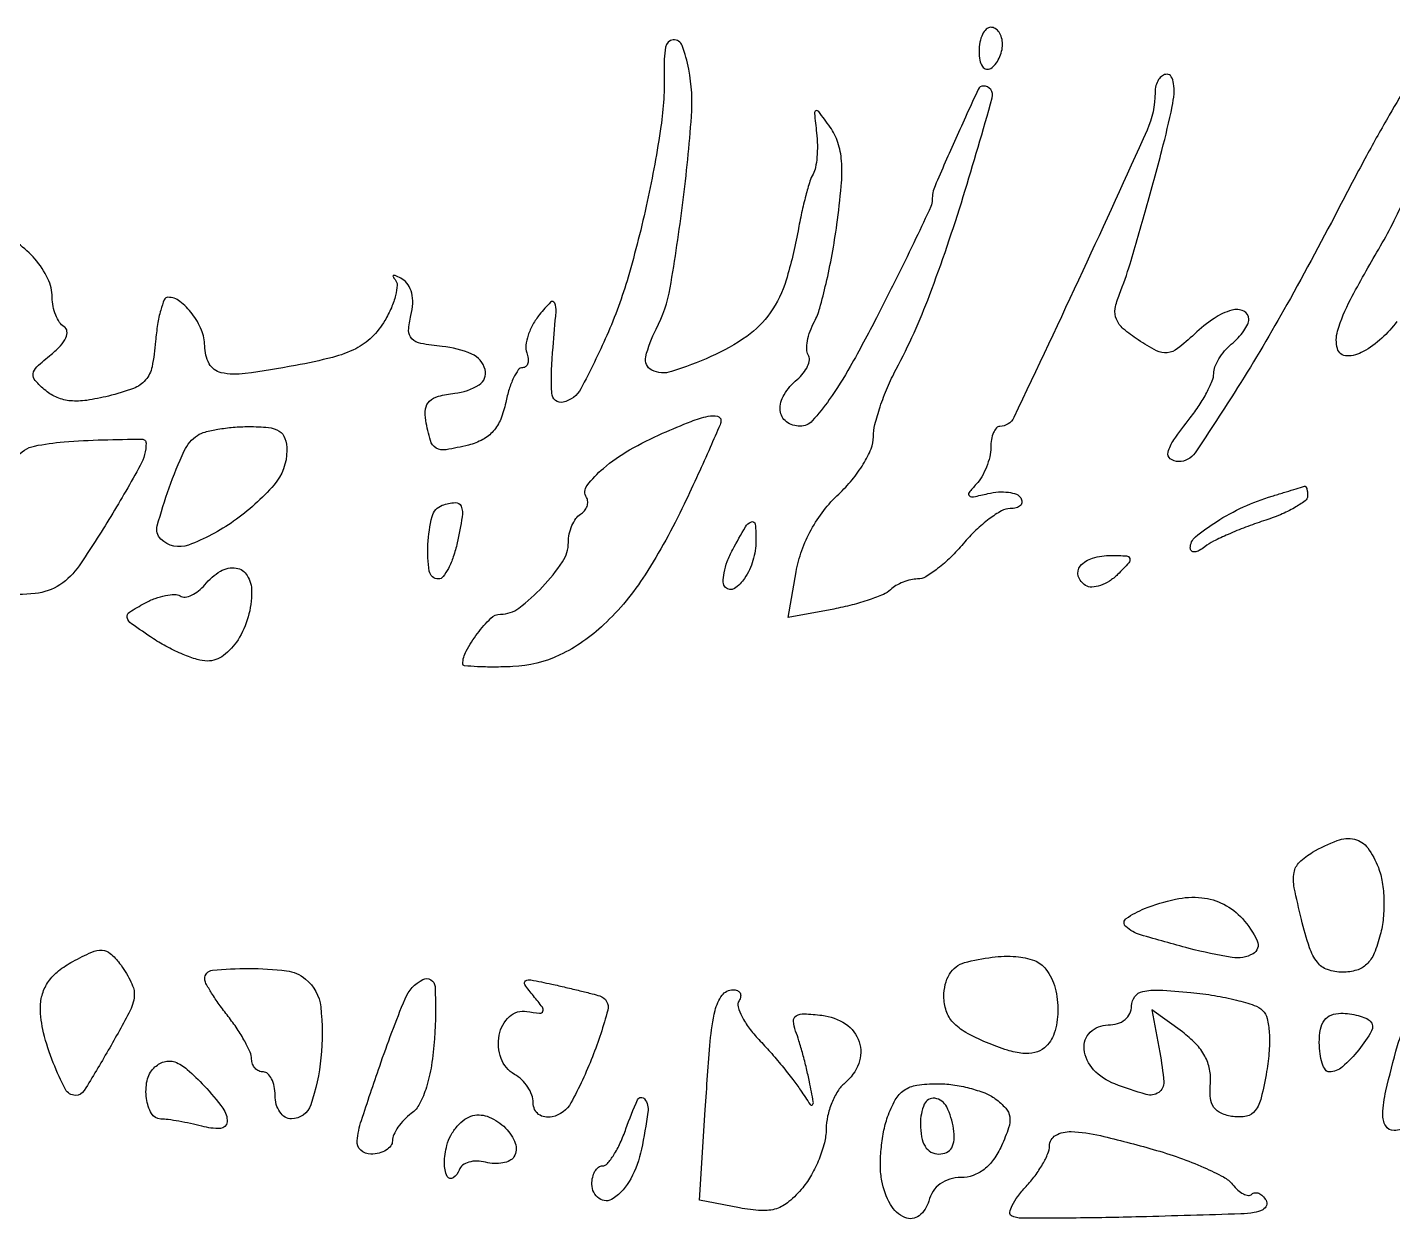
# Model space of a CAD drawing. Extents: x 0 to 1938, y 0 to 2000.
# Drawn here: x 1678.9 to 1795.3, y 311.5 to 413 of the extents above; entities that cross this region are included whole.
import ezdxf

# ---------------------------------------------------------------- set-up
doc = ezdxf.new("R2010")
doc.units = 0

msp = doc.modelspace()

# ---------------------------------------------------------------- linework, layer by layer
for points in [[(1760, 410.940983, 0.047867), (1760.071541, 410.195401, 0.104212), (1760.29375, 409.66835, 0.181468), (1760.621877, 409.441401, 0.202618), (1761, 409.5, 0.08825), (1761.382836, 409.842344, 0.053305), (1761.70625, 410.359775, 0.051278), (1761.925833, 410.961978, 0.061875), (1762, 411.559017, 0.067639), (1761.925146, 412.109818, 0.08433), (1761.70625, 412.576711, 0.09965), (1761.38134, 412.888931, 0.142666), (1761, 413, 0.195654), (1760.618015, 412.844577, 0.086673), (1760.29375, 412.395164, 0.066561), (1760.073608, 411.729059, 0.0466)], [(1738, 379.502668, -0.102332), (1737.926271, 379.146196, -0.001556), (1737.078455, 377.200974, -0.004113), (1736.065132, 374.946172, -0.0027), (1734.862825, 372.365493, -0.032121), (1731.539071, 366.361662, -0.060782), (1728.018288, 362.106541, -0.077712), (1724.265353, 359.522291, -0.102984), (1720.25, 358.528283, -0.008402), (1718.620404, 358.494668, -0.014005), (1717.248437, 358.527857, -0.007642), (1716.135536, 358.603067, -0.390176), (1716, 358.750311, -0.125787), (1716.284282, 359.862442, -0.037017), (1717.248759, 361.352289, -0.034787), (1718.387822, 362.656078, -0.198336), (1719.220733, 363, 0.163387), (1720.780522, 363.523678, 0.041478), (1722.797087, 365.330999, 0.041825), (1724.49761, 367.461832, 0.148567), (1725, 369.115297, -0.05202), (1725.075359, 369.837666, -0.048402), (1725.298542, 370.547516, -0.051845), (1725.626833, 371.141445, -0.102526), (1726.016312, 371.510081, 0.076912), (1726.367448, 371.810124, 0.089777), (1726.589343, 372.187881, 0.100767), (1726.649538, 372.583032, 0.126644), (1726.539893, 372.935451, -0.310277), (1726.5891, 373.956765, -0.054958), (1727.981579, 375.422822, -0.043994), (1730.219766, 376.998474, -0.029061), (1733.029753, 378.416525, -0.008491), (1735.460994, 379.422356, -0.040057), (1736.904304, 379.861272, -0.102562), (1737.697884, 379.869794, -0.358561)], [(1701, 376.954545, -0.180609), (1699.906021, 374.024761, -0.0609), (1696.466964, 370.919645, -0.06414), (1692.61654, 368.892211, -0.293506), (1690.26163, 369.405037, -0.268563), (1689.960111, 370.535499, -0.019129), (1690.967852, 373.766412, -0.023367), (1692.248072, 376.904757, -0.138801), (1693.390929, 378.234687, -0.082422), (1694.02809, 378.519681, -0.021437), (1695.128898, 378.758058, -0.0212), (1696.424435, 378.92479, -0.020225), (1697.75, 378.984687, -0.025762), (1699.429272, 378.906038, -0.11552), (1700.354649, 378.590795, -0.175419), (1700.836145, 377.976932, -0.079626)], [(1689, 377.582162, -0.126223), (1688.511121, 375.676454, -0.011065), (1685.994146, 371.324651, -0.012374), (1683.291189, 367.119177, -0.099013), (1681.657201, 365.511045, -0.118241), (1679.546882, 364.753486, -0.059719), (1676.704266, 364.782011, -0.064978), (1674.26761, 365.427877, -0.30439), (1673.5, 366.571947, -0.099522), (1674.019984, 369.158489, -0.027977), (1675.830206, 372.880065, -0.024003), (1677.973836, 376.324764, -0.194541), (1679.496772, 377.326605, -0.029362), (1682.006918, 377.677456, -0.013321), (1685.321055, 377.855018, -0.005004), (1688.668372, 377.911519, -0.416227)], [(1788, 373.077552, -0.237248), (1787.784562, 372.649073, -0.030612), (1786.898438, 372.07126, -0.030392), (1785.686554, 371.477073, -0.020875), (1784.25, 370.947229, 0.012741), (1782.722669, 370.411957, 0.012986), (1781.234375, 369.802732, 0.012846), (1779.970533, 369.207434, 0.051294), (1779.25, 368.747232, -0.04213), (1778.76985, 368.428052, -0.104001), (1778.367188, 368.305604, -0.207731), (1778.109581, 368.391453, -0.213006), (1778, 368.637008, -0.223401), (1778.444622, 369.582465, -0.031556), (1780.232029, 370.881693, -0.033571), (1782.532466, 372.133445, -0.034076), (1784.968472, 373.058959, 0.000336), (1785.956566, 373.35989, 0.000486), (1786.829801, 373.62741, 0.000248), (1787.570324, 373.855461, 0.007978), (1787.75, 373.914047, -0.346849), (1787.845841, 373.880513, -0.069128), (1787.926563, 373.703782, -0.046891), (1787.982083, 373.425177, -0.025753)], [(1715.515705, 369.071506, -0.026879), (1715.19018, 367.895066, -0.038846), (1714.768848, 366.902255, -0.044005), (1714.319641, 366.196711, -0.233059), (1713.920545, 366, -0.369387), (1713.141928, 366.66611, -0.052009), (1713.024252, 368.948621, -0.048748), (1713.383088, 371.325578, -0.250161), (1714.25, 372.279762, -0.066756), (1715.346442, 372.513129, -0.329012), (1715.850426, 372.197637, -0.1362), (1715.945562, 371.2952, -0.012626)], [(1740.984687, 369.25, -0.071216), (1740.730637, 367.579699, -0.071741), (1740.018337, 366.05232, -0.108487), (1739.142549, 365.194455, -0.349335), (1738.3862, 365.280467, -0.195858), (1738.198024, 365.727314, -0.050118), (1738.26869, 366.524698, -0.04338), (1738.541863, 367.491961, -0.032372), (1739.000806, 368.501507, -0.008798), (1740.080379, 370.436096, -0.17254), (1740.593299, 370.870312, -0.493599), (1740.921796, 370.666072, -0.026573)], [(1771.810247, 366.381676, -0.052475), (1771.108683, 365.813717, -0.061861), (1770.340575, 365.440664, -0.072392), (1769.624896, 365.307453, -0.149363), (1769.079649, 365.450774, -0.178982), (1768.456925, 366.248181, -0.260505), (1768.630926, 367.102665, -0.145937), (1769.678649, 367.774814, -0.070258), (1771.273303, 368, -0.013635), (1772.564546, 367.964781, -0.308213), (1772.845624, 367.75, -0.271446), (1772.767636, 367.38367, -0.011381)], [(1698, 364.934259, -0.06777), (1697.703943, 362.760014, -0.074544), (1696.838649, 360.819667, -0.087791), (1695.599558, 359.471937, -0.165507), (1694.214816, 359.006589, -0.073398), (1693.361627, 359.135864, -0.023952), (1692.160199, 359.567358, -0.023285), (1690.853712, 360.181246, -0.024266), (1689.628416, 360.906336, -0.007643), (1687.751943, 362.185013, -0.182453), (1687.399775, 362.703746, -0.317712), (1687.585988, 363.170282, -0.021099), (1688.899083, 363.945991, -0.033485), (1689.782762, 364.345345, -0.03928), (1690.666443, 364.59848, -0.043159), (1691.429025, 364.685947, -0.14641), (1691.90736, 364.557255, 0.169082), (1692.33045, 364.463275, 0.07755), (1692.881993, 364.616637, 0.063573), (1693.47227, 364.980958, 0.049571), (1694.009138, 365.51101, -0.083664), (1695.343843, 366.660861, -0.173644), (1696.673299, 366.930819, -0.227365), (1697.630071, 366.289301, -0.134048)], [(1794.031722, 341.416564, -0.051375), (1794.364456, 340.169112, -0.032484), (1794.504517, 338.668347, -0.031686), (1794.449422, 337.105579, -0.038759), (1794.193404, 335.666564, -0.034338), (1793.67197, 334.104591, -0.100645), (1793.042419, 333.167305, -0.125805), (1792.187988, 332.668484, -0.069645), (1790.984262, 332.5, -0.083496), (1789.702781, 332.715499, -0.144779), (1788.831695, 333.338387, -0.086987), (1788.167418, 334.586992, -0.017778), (1787.473964, 337, -0.011938), (1786.870623, 339.692863, -0.090657), (1786.850268, 340.987994, -0.160042), (1787.309786, 341.865287, -0.060349), (1788.426134, 342.714565, -0.041921), (1790.532207, 343.721569, -0.148518), (1792.010115, 343.821237, -0.179637), (1793.124191, 343.086498, -0.067342)], [(1782.442974, 337.063013, -0.074809), (1783.707586, 335.158763, -0.393418), (1783.355065, 334.068608, -0.168448), (1781.560924, 333.752055, -0.024704), (1777.893913, 334.527985, -0.007068), (1773.770304, 335.67836, -0.111269), (1772.502653, 336.383806, -0.48391), (1772.54406, 337.072701, -0.057278), (1774.104816, 337.915131, -0.042452), (1776.745889, 338.71957, -0.078322), (1778.982033, 338.841522, -0.094232), (1780.862023, 338.281019, -0.089632)], [(1688, 330.695025, -0.121028), (1687.640206, 329.230382, -0.010535), (1685.778395, 325.845213, -0.006989), (1683.738519, 322.425781, -0.260391), (1682.976374, 322, -0.278271), (1682.133856, 322.508253, -0.027026), (1681.095394, 324.765785, -0.033041), (1680.267726, 327.340383, -0.061322), (1680, 329.515116, -0.075861), (1680.175663, 330.666248, -0.078118), (1680.686235, 331.699937, -0.069995), (1681.545148, 332.613707, -0.046131), (1682.75, 333.410641, -0.01794), (1684.366529, 334.204112, -0.11556), (1685.253829, 334.375054, -0.170151), (1685.953159, 334.098283, -0.050983), (1686.75, 333.251448, -0.024517), (1687.228426, 332.558236, -0.025076), (1687.632812, 331.826595, -0.025831), (1687.917668, 331.158681, -0.088096)], [(1765.700636, 332.75, -0.097812), (1766.478501, 331.150302, -0.06932), (1766.716458, 329.162994, -0.072728), (1766.406652, 327.296077, -0.143071), (1765.571854, 326.059634, -0.114929), (1764.760323, 325.653643, -0.081512), (1763.741158, 325.579778, -0.055469), (1762.415592, 325.850056, -0.020957), (1760.639027, 326.506357, -0.0283), (1758.867337, 327.367354, -0.079), (1757.784497, 328.219303, -0.106165), (1757.201916, 329.20239, -0.081033), (1757, 330.440096, -0.059503), (1757.121233, 331.455199, -0.07759), (1757.478666, 332.318358, -0.087571), (1758.038581, 332.953965, -0.104963), (1758.75, 333.310674, -0.031181), (1761.124813, 333.775454, -0.052904), (1763.147395, 333.826471, -0.068018), (1764.711749, 333.482696, -0.143742)], [(1702.601551, 331.91572, -0.194062), (1703.885266, 329.536084, -0.053359), (1703.90583, 325.196194, -0.055582), (1703.039915, 321.191167, -0.322208), (1701.383369, 320, -0.143115), (1700.855833, 320.154154, -0.099595), (1700.406365, 320.5875, -0.084175), (1700.103532, 321.23551, -0.067406), (1700, 322, 0.048028), (1699.926307, 322.765418, 0.068025), (1699.70625, 323.4125, 0.088204), (1699.381882, 323.848523, 0.191087), (1699, 324, -0.108426), (1698.618484, 324.083717, -0.099692), (1698.29375, 324.320855, -0.095483), (1698.076, 324.675267, -0.090382), (1698, 325.092271, 0.104532), (1697.877579, 325.671437, 0.021604), (1697.4125, 326.610572, 0.021832), (1696.765618, 327.673581, 0.019049), (1696, 328.727129, -0.01168), (1695.234038, 329.749141, -0.015419), (1694.5875, 330.716929, -0.012811), (1694.100094, 331.544029, -0.127405), (1694, 331.930472, -0.385354), (1694.663231, 332.663228, -0.025316), (1697.762916, 332.814942, -0.02936), (1700.959191, 332.621594, -0.144392)], [(1713.583644, 326.817198, -0.021609), (1713.326396, 324.553694, -0.036135), (1712.892352, 322.6883, -0.044081), (1712.315188, 321.280024, -0.116108), (1711.610246, 320.456955, 0.041769), (1710.994154, 319.922178, 0.04131), (1710.47301, 319.290584, 0.044485), (1710.113565, 318.660453, 0.107785), (1710, 318.139757, -0.158345), (1709.85879, 317.705042, -0.09708), (1709.460632, 317.334804, -0.078936), (1708.866023, 317.084822, -0.060181), (1708.163853, 317, -0.185754), (1707.294306, 317.334589, -0.238322), (1706.990038, 318.123181, -0.054151), (1707.357979, 319.86762, -0.004002), (1708.913853, 324.499302, -0.014121), (1711.073429, 330.231133, -0.182358), (1712.603617, 331.875941, -0.540432), (1713.628886, 331.274937, -0.029912)], [(1727.676042, 330.476242, -0.403618), (1728.35235, 329.264488, -0.029601), (1727.046748, 325.289705, -0.030036), (1725.217619, 321.369937, -0.222347), (1723.603378, 320.176676, -0.08958), (1722.977992, 320.163978, -0.121653), (1722.460033, 320.383271, -0.127937), (1722.121058, 320.807903, -0.105185), (1722, 321.376986, 0.089627), (1721.882776, 322.02569, 0.056329), (1721.5328, 322.714511, 0.054278), (1721.017839, 323.337083, 0.065358), (1720.409532, 323.79069, -0.180715), (1719.254923, 325.153118, -0.134844), (1719.101355, 327.133777, -0.156877), (1719.969808, 328.716283, -0.236801), (1721.446223, 329.161103, 0.015969), (1722.548826, 329.005197, 0.327589), (1722.823071, 329.163904, 0.270348), (1722.783259, 329.508465, 0.012405), (1722.021591, 330.473984, -0.019901), (1721.285874, 331.435916, -0.425632), (1721.347414, 331.753025, -0.193102), (1721.809063, 331.843147, -0.007202), (1723.575368, 331.479359, -0.002806), (1724.781319, 331.205711, -0.002791), (1725.986352, 330.918052, -0.002734), (1727.03691, 330.654966, -0.010913)], [(1739.539905, 330.064567, 0.210789), (1739.467848, 329.546033, 0.048798), (1739.798152, 328.706746, 0.042205), (1740.40431, 327.733034, 0.030453), (1741.230888, 326.755784, -0.010539), (1742.193816, 325.705154, -0.00789), (1743.211302, 324.509373, -0.007983), (1744.134018, 323.352491, -0.018027), (1744.786311, 322.441217, 0.004803), (1745.607206, 321.22785, 0.46034), (1745.792412, 321.208605, 0.254561), (1745.871266, 321.452281, 0.003014), (1745.540576, 323.157099, 0.009424), (1745.289917, 324.296891, 0.00736), (1744.976279, 325.525001, 0.007451), (1744.650243, 326.660279, 0.017964), (1744.366693, 327.486797, -0.07246), (1744.178442, 328.321801, -0.284563), (1744.41051, 328.770411, -0.145297), (1745.094158, 328.945235, -0.018869), (1746.612428, 328.829697, -0.119923), (1748.621463, 328.090892, -0.165749), (1749.776855, 326.574784, -0.172354), (1749.742123, 324.715694, -0.130238), (1748.548257, 323.04005, 0.080326), (1747.952434, 322.357643, 0.043355), (1747.445028, 321.360717, 0.041757), (1747.093755, 320.227864, 0.051182), (1746.966731, 319.127555, -0.058992), (1746.812178, 317.950048, -0.033259), (1746.365402, 316.578235, -0.032728), (1745.722011, 315.235274, -0.045627), (1744.966374, 314.138776, -0.041457), (1743.794131, 312.947761, -0.100715), (1742.722803, 312.348896, -0.0925), (1741.445266, 312.189024, -0.031376), (1739.579059, 312.419191), (1736.15883, 313.060829), (1736.66124, 320.780415, -0.00444), (1737.092313, 326.605318, -0.036214), (1737.504639, 329.241603, -0.102718), (1738.100212, 330.532505, -0.237789), (1739.027632, 331, -0.09576), (1739.399192, 330.92818, -0.17369), (1739.627903, 330.725217, -0.171956), (1739.677055, 330.421495, -0.093631)], [(1784.162963, 329.237037, -0.138775), (1784.549732, 328.544951, -0.041975), (1784.731238, 327.34333, -0.035596), (1784.723343, 325.809168, -0.022769), (1784.50661, 324.039124, -0.017104), (1784.046478, 321.787415, -0.101006), (1783.539528, 320.702448, -0.183764), (1782.800452, 320.229883, -0.086963), (1781.65251, 320.193224, -0.064179), (1780.633725, 320.474906, -0.143261), (1780.01566, 320.97729, -0.127418), (1779.723241, 321.77782, -0.04587), (1779.717034, 323, 0.070775), (1779.649949, 324.224782, 0.075474), (1779.242151, 325.353518, 0.067664), (1778.471419, 326.405106, 0.043234), (1777.327197, 327.402164), (1774.720326, 329.304329), (1775.405476, 325.652164, -0.026304), (1775.738407, 323.160847, -0.26664), (1775.309198, 322.251278, -0.227038), (1774.242494, 322.07669, -0.019764), (1771.5651, 322.975249, -0.115122), (1769.764819, 324.187315, -0.160613), (1768.960549, 325.938679, -0.232105), (1769.478144, 327.382848, -0.195049), (1771, 328, 0.071799), (1771.801698, 328.115718, 0.099397), (1772.442729, 328.453404, 0.111681), (1772.853588, 328.976961, 0.111187), (1773, 329.627229, -0.164597), (1773.267322, 330.417278, -0.175881), (1773.952539, 330.856539, -0.068898), (1775.325385, 330.972516, -0.010624), (1778.058863, 330.768366, -0.016985), (1780.072334, 330.505622, -0.02052), (1781.938724, 330.118025, -0.019617), (1783.461299, 329.671904, -0.115799)], [(1793.335515, 328.331152, -0.335065), (1793.452408, 327.494289, -0.04265), (1792.369603, 325.887826, -0.043007), (1790.963898, 324.421498, -0.18211), (1789.845012, 324, -0.252826), (1789.520404, 324.175347, -0.063661), (1789.248222, 324.734375, -0.049459), (1789.061508, 325.542314, -0.03208), (1789, 326.5, -0.045244), (1789.103739, 327.644075, -0.113457), (1789.433333, 328.409091, -0.143714), (1790.005391, 328.8463, -0.092034), (1790.833333, 329, -0.03281), (1791.584252, 328.950672, -0.032513), (1792.324599, 328.803526, -0.034309), (1792.952655, 328.588548, -0.097057)], [(1798, 325.081787, -0.030613), (1797.839217, 322.458171, -0.071419), (1797.324972, 320.563332, -0.111894), (1796.489197, 319.418168, -0.181316), (1795.373959, 319, -0.263703), (1794.658727, 319.40541, -0.145754), (1794.402693, 320.408156, -0.048839), (1794.676303, 322.391618, -0.007516), (1795.660333, 326.25, -0.079455), (1796.311982, 327.696298, -0.379829), (1797.115403, 327.912524, -0.229197), (1797.798445, 327.027132, -0.051666)], [(1693.961045, 322.811439, -0.026828), (1695.555361, 320.904635, -0.177835), (1695.905208, 319.735466, -0.388531), (1695.333714, 319.183084, -0.072394), (1693.75, 319.369714, 0.011611), (1692.796895, 319.601557, 0.010252), (1691.79375, 319.799577, 0.010353), (1690.88225, 319.940775, 0.030524), (1690.25, 319.986345, -0.267874), (1689.465554, 320.450596, -0.095176), (1689.035941, 321.733338, -0.082921), (1689.084456, 323.245642, -0.148034), (1689.666667, 324.333333, -0.119203), (1690.534267, 324.863013, -0.164308), (1691.440361, 324.849532, -0.095661), (1692.514063, 324.21852, -0.024682)], [(1761.382816, 321.709346, -0.051366), (1762.273178, 320.906085, -0.151712), (1762.614998, 320.166649, -0.116119), (1762.522528, 319.238661, -0.024256), (1761.91343, 317.709346, -0.048304), (1761.240216, 316.544541, -0.071499), (1760.425956, 315.693552, -0.080966), (1759.489593, 315.17822, -0.085592), (1758.456116, 315, 0.070753), (1757.496517, 314.863528, 0.087161), (1756.68619, 314.465656, 0.090088), (1756.079279, 313.828127, 0.081512), (1755.709172, 312.995874, -0.164594), (1754.888896, 311.749422, -0.274423), (1753.680274, 311.595301, -0.164541), (1752.446301, 312.710735, -0.080364), (1751.711718, 314.72772, -0.044928), (1751.592598, 315.925955, -0.025002), (1751.652359, 317.393369, -0.024755), (1751.862723, 318.884023, -0.036449), (1752.205808, 320.160537, -0.043367), (1752.861614, 321.620789, -0.117442), (1753.624436, 322.451865, -0.111793), (1754.704448, 322.872899, -0.037281), (1756.406696, 323, -0.03486), (1757.765573, 322.905144, -0.028606), (1759.192987, 322.62087, -0.02951), (1760.478902, 322.20501, -0.064988)], [(1731.222069, 317.40622, -0.072457), (1730.309413, 314.902226, -0.116035), (1728.807358, 313.207544, -0.321446), (1727.615729, 313.21646, -0.239764), (1727, 314.426676, -0.055395), (1727.066883, 315.02852, -0.074963), (1727.265014, 315.537836, -0.094386), (1727.557971, 315.879457, -0.170041), (1727.902175, 316, 0.219343), (1728.319148, 316.192165, 0.035547), (1728.863146, 316.928884, 0.033591), (1729.418661, 317.951033, 0.023814), (1729.906684, 319.162158, -0.023266), (1730.898594, 321.631566, -0.569308), (1731.49702, 321.695979, -0.199605), (1731.782161, 320.574121, -0.014932)], [(1755, 319.583333, 0.043744), (1755.097716, 318.468571, 0.093042), (1755.401892, 317.661477, 0.12769), (1755.900993, 317.176713, 0.129929), (1756.569551, 317, 0.108654), (1757.227121, 317.144602, 0.155126), (1757.665008, 317.545008, 0.118091), (1757.864321, 318.219837, 0.049589), (1757.819551, 319.171672, 0.077969), (1757.245613, 321.015823, 0.246964), (1756.233119, 321.752832, 0.341983), (1755.334996, 321.245672, 0.099758)], [(1720.355108, 316.76556, -0.140969), (1719.997715, 316.441104, -0.067518), (1719.404637, 316.243111, -0.058844), (1718.681676, 316.192549, -0.052059), (1717.935088, 316.306724, 0.06118), (1717.20121, 316.405335, 0.074598), (1716.515414, 316.310398, 0.088473), (1715.98161, 316.043951, 0.14765), (1715.684852, 315.643842, -0.156684), (1715.169353, 314.973869, -0.456629), (1714.674572, 315.101563, -0.123363), (1714.426035, 316.234068, -0.056642), (1714.642288, 317.74011, -0.06092), (1714.980061, 318.59204, -0.054409), (1715.523796, 319.373551, -0.057634), (1716.180652, 319.97221, -0.098931), (1716.852625, 320.277724, -0.159141), (1718.248813, 320.157159, -0.096549), (1719.635234, 319.220262, -0.1073), (1720.469237, 317.919777, -0.231516)], [(1774.846093, 317.400785, -0.0161), (1777.091273, 316.686915, -0.019028), (1779.16196, 315.864424, -0.018193), (1780.839641, 315.048771, -0.103178), (1781.598877, 314.416328, 0.042097), (1782.059965, 313.926096, 0.066026), (1782.536811, 313.599854, 0.091838), (1782.954629, 313.477446, 0.225518), (1783.248741, 313.582075, -0.17264), (1783.510816, 313.706573, -0.12675), (1783.831502, 313.657916, -0.094066), (1784.165939, 313.43384, -0.059903), (1784.458881, 313.066531, -0.233644), (1784.500353, 312.629077, -0.179869), (1784.179521, 312.26362, -0.085324), (1783.433622, 312.012987, -0.030274), (1782.309017, 311.907648, -0.001495), (1773.726338, 311.651167, -0.004589), (1767.910725, 311.548182, -0.00269), (1763.640583, 311.534732, -0.114397), (1762.760171, 311.740906, -0.3409), (1762.617301, 312.032289, -0.065686), (1762.822179, 312.625774, -0.045949), (1763.300217, 313.396072, -0.025698), (1764.010171, 314.241292, 0.027696), (1764.771722, 315.155324, 0.02895), (1765.415488, 316.134958, 0.030223), (1765.867828, 317.040938, 0.101003), (1766, 317.688561, -0.270304), (1766.527313, 318.592699, -0.137694), (1767.848146, 318.917536, -0.051189), (1770.359414, 318.576931, -0.009639)]]:
    msp.add_lwpolyline(points, format="xyb", close=True)
for points in [[(1796.678464, 408.423441, 0.003108), (1794.965843, 405.514152, 0.007237), (1793.02105, 402.048383, 0.004736), (1790.87513, 398, -0.007843), (1786.233521, 389.373347, -0.013242), (1782.041144, 382.312204, -0.007855), (1778.407413, 376.741479, -0.249253), (1777.012421, 376, -0.16439), (1776.299522, 376.240897, -0.303343), (1776.109416, 376.795866, -0.088901), (1776.599143, 377.846034, -0.013208), (1778, 379.727129, 0.021554), (1778.765543, 380.791746, 0.023564), (1779.4125, 381.887874, 0.023878), (1779.872964, 382.870211, 0.097957), (1780, 383.512414, -0.093487), (1780.106648, 384.077819, -0.042464), (1780.440625, 384.755755, -0.040073), (1780.926066, 385.431833, -0.04384), (1781.5, 386, 0.031583), (1782.074049, 386.54111, 0.034151), (1782.559375, 387.136985, 0.036411), (1782.899069, 387.700558, 0.117955), (1783, 388.122445, 0.292276), (1782.557372, 388.814968, 0.176406), (1781.551897, 388.899781, 0.082547), (1780.029893, 388.202147, 0.039941), (1778.35164, 386.860623, -0.021743), (1776.913992, 385.623146, -0.142109), (1776.040315, 385.269209, -0.147647), (1775.129626, 385.444917, -0.024072), (1773.561788, 386.367558, -0.032196), (1772.293043, 387.320918, -0.118213), (1771.708078, 388.128828, -0.141198), (1771.607837, 389.029764, -0.053751), (1771.956906, 390.256935, 0.022971), (1772.87039, 392.8509, 0.00454), (1774.24983, 397.584165, 0.005107), (1775.583718, 402.513226, 0.011779), (1776.460696, 406.25, 0.031544), (1776.618098, 407.336314, 0.060089), (1776.583552, 408.217007, 0.092909), (1776.376009, 408.795386, 0.266286), (1776.019052, 409, 0.151222), (1775.63042, 408.879709, 0.098409), (1775.299347, 408.541184, 0.081382), (1775.076032, 408.035259, 0.063403), (1775, 407.438075, -0.105795), (1774.317511, 404.248638, -0.003428), (1768.837316, 392.250829, -0.001701), (1762.977034, 379.761498, -0.289903), (1761.774045, 379, 0.21496), (1761.477953, 378.866537, 0.079599), (1761.227376, 378.47125, 0.060541), (1761.056725, 377.889174, 0.041085), (1761, 377.2, -0.057731), (1760.908844, 376.413134, -0.037173), (1760.632812, 375.536287, -0.0371), (1760.228721, 374.707087, -0.056187), (1759.75, 374.063956, 0.022005), (1759.142646, 373.354671, 0.412062), (1759.173951, 373.089678, 0.219843), (1759.529129, 373.003256, 0.01061), (1760.749004, 373.270076, -0.040976), (1761.650954, 373.410684, -0.050441), (1762.501867, 373.386807, -0.058771), (1763.183556, 373.215459, -0.164859), (1763.558021, 372.90612, -0.147039), (1763.650056, 372.562351, -0.191594), (1763.521681, 372.266173, -0.133655), (1763.170154, 372.066082, -0.063016), (1762.647911, 372, 0.129935), (1761.917227, 371.806856, 0.031841), (1760.868113, 371.11875, 0.030474), (1759.72781, 370.148309, 0.026322), (1758.653454, 369, -0.024486), (1757.586887, 367.851599, -0.029081), (1756.469804, 366.88125, -0.029998), (1755.451811, 366.189136, -0.135092), (1754.76456, 366, 0.056775), (1754.172545, 365.932559, 0.038091), (1753.521777, 365.729108, 0.038235), (1752.913393, 365.431025, 0.059702), (1752.45, 365.077816, -0.092563), (1751.845575, 364.676663, -0.018754), (1750.637259, 364.216549, -0.019189), (1749.170764, 363.782185, -0.016932), (1747.61301, 363.440825), (1743.726019, 362.726019), (1744.406665, 366.61301, -0.043851), (1744.888255, 368.416123, -0.038407), (1745.693504, 370.193377, -0.038221), (1746.76603, 371.835416, -0.042301), (1748.043655, 373.235904, 0.034922), (1749.174956, 374.439876, 0.034595), (1750.131574, 375.793219, 0.036708), (1750.796174, 377.092654, 0.10018), (1751, 378.099749, -0.060631), (1751.12948, 379.163599, -0.020284), (1751.567419, 380.670728, -0.019847), (1752.192254, 382.31555, -0.0214), (1752.931638, 383.863845, 0.032144), (1755.774915, 390.162033, 0.015245), (1758.655743, 398.59182, 0.006841), (1761.121959, 407.005511, 0.496149), (1760.366458, 408, 0.293011), (1759.923106, 407.715784, 0.002113), (1758.015241, 403.516382, 0.004215), (1756.245351, 399.486015, 0.105174), (1756.011106, 398.304864, -0.112193), (1755.890741, 397.739191, -0.002174), (1754.620374, 395.022841, -0.005123), (1753.084868, 391.860663, -0.003398), (1751.261106, 388.262254, -0.009275), (1749.022929, 384.11059, -0.025093), (1747.236578, 381.281252, -0.03162), (1745.784619, 379.473057, -0.208968), (1744.75, 379.012254, -0.163703), (1743.581313, 379.396338, -0.219222), (1743.056146, 380.364252, -0.15305), (1743.380967, 381.701819, -0.084222), (1744.48899, 382.990862, 0.049571), (1745.019042, 383.52773, 0.063573), (1745.383363, 384.118007, 0.07755), (1745.536725, 384.66955, 0.169082), (1745.442745, 385.09264, -0.138885), (1745.309265, 385.561115, -0.0456), (1745.374024, 386.28218, -0.041326), (1745.596982, 387.109266, -0.036386), (1745.960404, 387.926015, 0.054435), (1746.421517, 389.071721, 0.011437), (1746.958773, 391.167055, 0.011862), (1747.471246, 393.639217, 0.010988), (1747.880574, 396.196682, 0.011772), (1748.252494, 399.468466, 0.039761), (1748.27435, 401.618303, 0.061194), (1747.970047, 403.187446, 0.078025), (1747.304103, 404.5, 0.004372), (1746.330833, 405.823709, 0.347186), (1746.096817, 405.885892, 0.326073), (1745.970141, 405.67057, 0.004113), (1746.149324, 404, -0.024923), (1746.216648, 402.969533, -0.025151), (1746.180739, 401.940625, -0.025941), (1746.058087, 401.051271, -0.085832), (1745.850485, 400.5, 0.058313), (1745.581818, 399.890065, 0.009901), (1745.231671, 398.666022, 0.010695), (1744.877885, 397.204055, 0.00934), (1744.569316, 395.660927, -0.029624), (1743.55215, 391.466495, -0.07732), (1742.202056, 388.682084, -0.088842), (1740.195591, 386.666086, -0.048557), (1737.148022, 384.947328, -0.026482), (1733.779208, 383.665738, -0.19662), (1732.103732, 383.796213, -0.349867), (1731.585019, 384.922239, -0.059357), (1732.478472, 387.295865, 0.076602), (1733.665209, 390.810049, 0.011945), (1734.755344, 398.078054, 0.012557), (1735.488993, 405.398951, 0.066008), (1735.258997, 409.425476, 0.042361), (1734.693746, 411.439997, 0.335783), (1733.925979, 411.926351, 0.348661), (1733.27825, 411.31782, 0.043282), (1733.155866, 409.25, -0.043281), (1732.877696, 404.549895, -0.017007), (1731.717336, 398.159932, -0.01718), (1730.086078, 391.717691, -0.033688), (1728.274385, 386.75, -0.018111), (1726.061107, 382.206207, -0.220134), (1724.55469, 381.065892, -0.466759), (1723.58022, 381.820333, -0.032771), (1723.686117, 385.75, 0.003727), (1723.944078, 388.777265, 0.117635), (1723.828294, 389.51039, 0.536399), (1723.480149, 389.579254, 0.026029), (1722.541214, 388.528694, 0.042906), (1721.970987, 387.679881, 0.045256), (1721.565701, 386.760842, 0.049778), (1721.370387, 385.90909, 0.123712), (1721.44655, 385.278694, -0.057292), (1721.572574, 384.789125, -0.102051), (1721.545281, 384.375616, -0.148266), (1721.373773, 384.104289, -0.180089), (1721.093615, 384, 0.242429), (1720.72963, 383.812499, 0.042248), (1720.323129, 383.126583, 0.037656), (1719.94457, 382.165617, 0.025654), (1719.655333, 381.026665, -0.04749), (1719.233378, 379.624473, -0.083251), (1718.598183, 378.596152, -0.089322), (1717.69761, 377.878008, -0.062355), (1716.483763, 377.406569, -0.019838), (1714.569891, 377.006172, -0.173881), (1713.730508, 377.156971, -0.195754), (1713.231531, 377.797119, -0.026162), (1712.845069, 379.5, -0.075005), (1712.824076, 380.493731, -0.173328), (1713.158769, 381.149608, -0.127707), (1713.922529, 381.568499, -0.033375), (1715.309428, 381.822157, 0.108992), (1717.384365, 382.535885, 0.332626), (1717.904161, 383.836739, 0.228737), (1716.76078, 385.162098, 0.078385), (1714.238718, 385.813589, -0.021218), (1712.426066, 386.066761, -0.15125), (1711.649926, 386.472234, -0.214206), (1711.382792, 387.166908, -0.047782), (1711.577935, 388.454495, 0.049339), (1711.727701, 389.463826, 0.071466), (1711.643248, 390.359783, 0.085483), (1711.335608, 391.073014, 0.117762), (1710.831027, 391.551231, 0.016405), (1710.350168, 391.808535, 0.128165), (1710.103561, 391.859445, 0.54992), (1710.050678, 391.765757, 0.060885), (1710.223649, 391.520009, -0.20001), (1710.396529, 391.031472, -0.047494), (1710.265099, 390.159539, -0.041565), (1709.907673, 389.107834, -0.030728), (1709.348565, 388.012928, -0.06484), (1708.244277, 386.599032, -0.078402), (1706.877049, 385.619342, -0.05439), (1704.896582, 384.881585, -0.016014), (1701.726029, 384.186244, -0.011852), (1697.455723, 383.496374, -0.087644), (1695.403253, 383.575183, -0.218668), (1694.38522, 384.33915, -0.124756), (1694, 385.859017, 0.098945), (1693.730609, 387.207002, 0.063641), (1692.933712, 388.593633, 0.066717), (1691.882057, 389.652553, 0.165385), (1690.860365, 390, 0.304477), (1690.554644, 389.794808, 0.028896), (1690.246828, 388.898438, 0.029199), (1689.982807, 387.687242, 0.018419), (1689.810365, 386.25, -0.028018), (1689.507883, 384.08155, -0.129602), (1688.959167, 382.952508, -0.128159), (1687.921779, 382.234056, -0.027149), (1685.800195, 381.585897, -0.023705), (1683.941376, 381.219118, -0.058242), (1682.551847, 381.175944, -0.076844), (1681.436997, 381.447206, -0.075307), (1680.447525, 382.04355, -0.034235), (1679.553448, 382.895318, -0.226891), (1679.379092, 383.469199, -0.168585), (1679.697182, 384.072367, -0.017704), (1680.918825, 385.135352, 0.035301), (1681.706642, 385.871093, 0.077779), (1682.166209, 386.551939, 0.134684), (1682.261073, 387.102123, 0.234199), (1682.021495, 387.486715, -0.106638), (1681.629883, 387.863457, -0.05117), (1681.300064, 388.481766, -0.047459), (1681.075714, 389.225622, -0.049561), (1681, 389.987588, 0.11427), (1680.631018, 391.581031, 0.062487), (1679.526466, 393.267247, 0.06391), (1678.091877, 394.573014, 0.153892)], [(1795.600188, 387.939453, -0.053747), (1794.323388, 386.511764, -0.053638), (1792.741646, 385.366786, -0.130584), (1791.361184, 385, -0.33892), (1790.542118, 385.627244, -0.13896), (1790.560633, 387.11615, -0.049654), (1791.663222, 389.815255, -0.011428), (1794.066569, 394.112902, 0.015686), (1795.227582, 396.231154, 0.011887), (1796.371417, 398.621985, 0.012052)]]:
    msp.add_lwpolyline(points, format="xyb")

doc.saveas('drawing.dxf')
